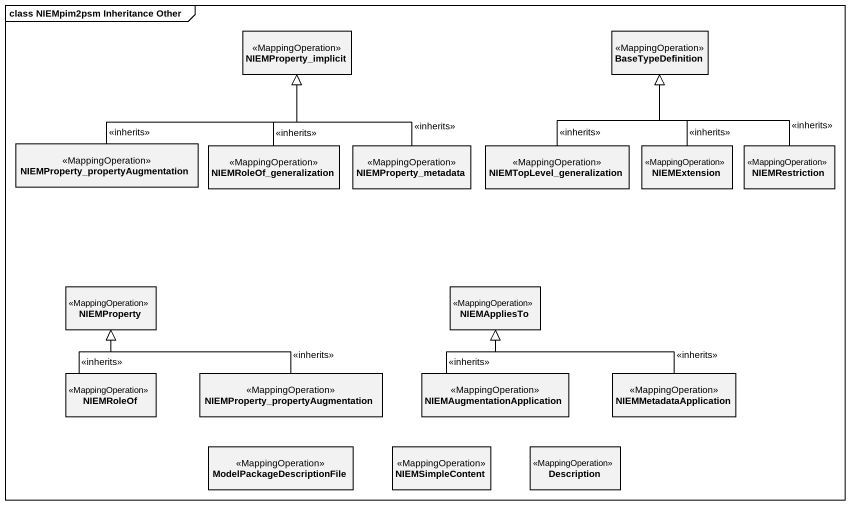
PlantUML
@startuml
mainframe class NIEMpim2psm Inheritance Other
hide circle
hide empty members
class NIEMProperty_implicit <<MappingOperation>>
class BaseTypeDefinition <<MappingOperation>>
class "NIEMProperty_propertyAugmentation" as NIEMProperty <<MappingOperation>>
class NIEMRoleOf_generalization <<MappingOperation>>
class NIEMProperty_metadata <<MappingOperation>>
class NIEMTopLevel_generalization <<MappingOperation>>
class NIEMExtension <<MappingOperation>>
class NIEMRestriction <<MappingOperation>>
class "NIEMProperty" as NIEMProperty_2 <<MappingOperation>>
class NIEMAppliesTo <<MappingOperation>>
class NIEMRoleOf <<MappingOperation>>
class "NIEMProperty_propertyAugmentation" as NIEMProperty_3 <<MappingOperation>>
class NIEMAugmentationApplication <<MappingOperation>>
class NIEMMetadataApplication <<MappingOperation>>
class ModelPackageDescriptionFile <<MappingOperation>>
class NIEMSimpleContent <<MappingOperation>>
class Description <<MappingOperation>>
NIEMProperty -right-|> NIEMProperty_implicit : <<inherits>>
NIEMRoleOf_generalization -up-|> NIEMProperty_implicit : <<inherits>>
NIEMProperty_metadata -up-|> NIEMProperty_implicit : <<inherits>>
NIEMTopLevel_generalization -up-|> BaseTypeDefinition : <<inherits>>
NIEMExtension -up-|> BaseTypeDefinition : <<inherits>>
NIEMRestriction -up-|> BaseTypeDefinition : <<inherits>>
NIEMRoleOf -up-|> NIEMProperty_2 : <<inherits>>
NIEMProperty_3 -left-|> NIEMProperty_2 : <<inherits>>
NIEMAugmentationApplication -up-|> NIEMAppliesTo : <<inherits>>
NIEMMetadataApplication -left-|> NIEMAppliesTo : <<inherits>>
@enduml
